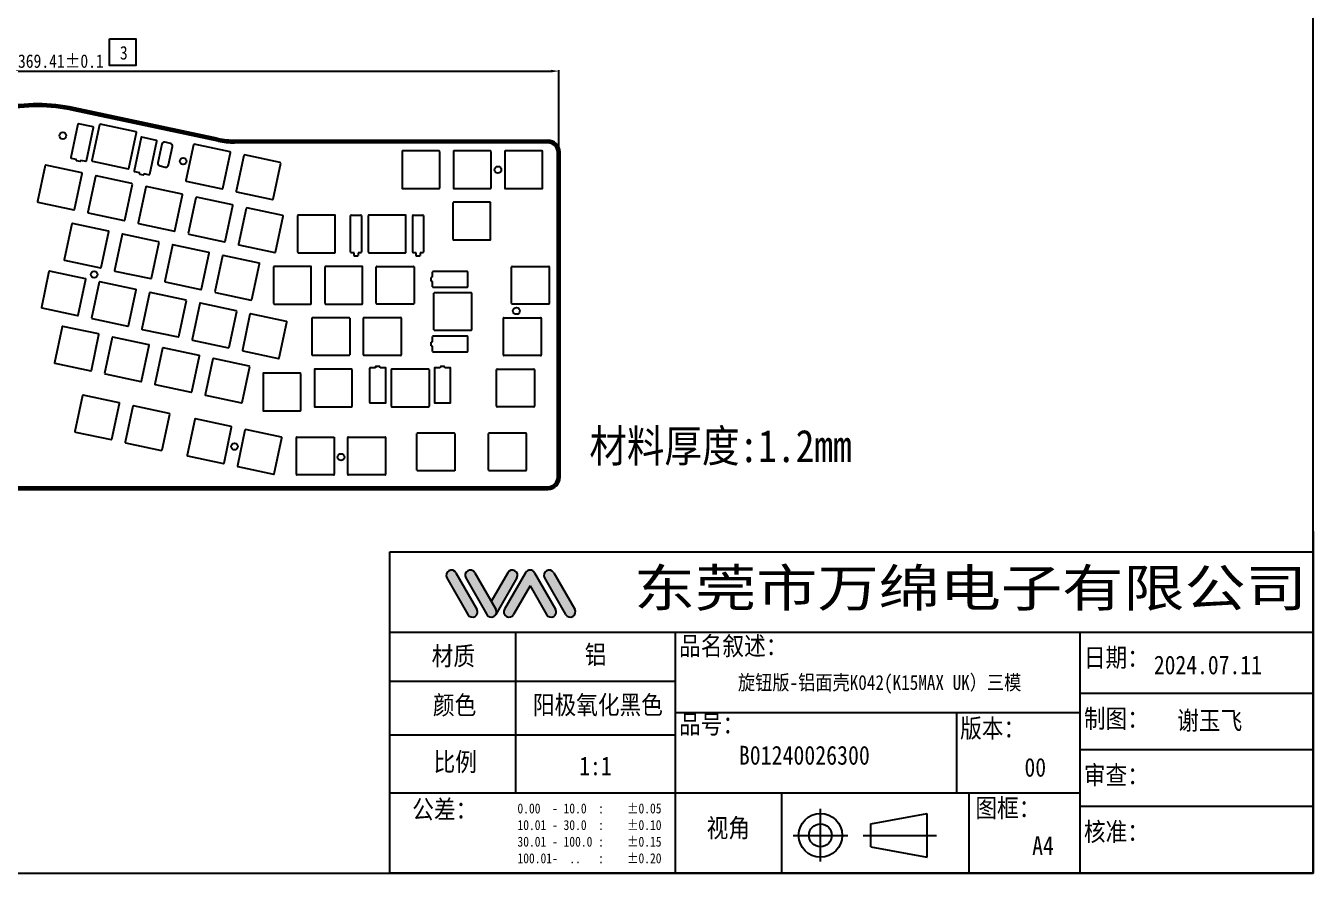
# Model space of a CAD drawing. Header units: millimetres. Extents: x 208 to 1123, y -1087 to -381.
# Drawn here: x 645.7 to 1123.1, y -1087.4 to -773.1 of the extents above; entities that cross this region are included whole.
import ezdxf

# ---------------------------------------------------------------- set-up
doc = ezdxf.new("R2010")
doc.units = ezdxf.units.MM
doc.header["$PDMODE"] = 3
doc.header["$PDSIZE"] = 8
doc.layers.get('0').update_dxf_attribs({"linetype": 'CONTINUOUS'})
doc.layers.get('Defpoints').update_dxf_attribs({"linetype": 'CONTINUOUS'})
doc.layers.add('图框', color=7, linetype='CONTINUOUS')
doc.layers.add('标注尺寸', color=2, linetype='CONTINUOUS')
doc.styles.get("Standard").update_dxf_attribs({"font": '', "width": 0.85, "height": 5})
doc.styles.get('Standard').set_extended_font_data('SimSun')
doc.dimstyles.get("Standard").update_dxf_attribs({"dimtxt": 5, "dimasz": 3, "dimexe": 0.3, "dimexo": 0.3, "dimgap": 1, "dimtad": 1, "dimzin": 1, "dimdsep": 46, "dimtxsty": 'Standard', "dimcen": 0.09, "dimclrd": 3, "dimclre": 3, "dimclrt": 3, "dimadec": 0, "dimazin": 2, "dimtp": 0.01, "dimtm": 0.01, "dimtfac": 1, "dimtofl": 0, "dimtmove": 0, "dimatfit": 3, "dimfxl": 0, "dimtolj": 1, "dimarcsym": 0})

# ---------------------------------------------------------------- blocks, each defined once
blk = doc.blocks.new('*D21')
at = {"layer": 'Defpoints', "color": 0}
for p in [(843.43, -789.89), (843.43, -819.99), (474.02, -824.79)]:
    blk.add_point(p, dxfattribs=at)
at = {"layer": '标注尺寸', "color": 3, "lineweight": -2}
for p, q in [((474.02, -824.49), (474.02, -789.59)), ((477.02, -789.89), (840.43, -789.89)), ((843.43, -819.69), (843.43, -789.59))]:
    blk.add_line(p, q, dxfattribs=at)
at = {"layer": '标注尺寸', "color": 3}
for points in [[(477.02, -789.39), (477.02, -790.39), (474.02, -789.89)], [(840.43, -789.39), (840.43, -790.39), (843.43, -789.89)]]:
    blk.add_solid(points, dxfattribs=at)
at = {"layer": '标注尺寸', "color": 3, "insert": (658.72, -786.2), "char_height": 5, "attachment_point": 5}
blk.add_mtext('\\A1;369.41%%P0.1', dxfattribs=at)
blk = doc.blocks.new('*D23')
at = {"layer": 'Defpoints', "color": 0}
for p in [(650.12, -802.45), (442.09, -944.63), (478.12, -944.63)]:
    blk.add_point(p, dxfattribs=at)
at = {"layer": '标注尺寸', "color": 3, "lineweight": -2}
for p, q in [((649.82, -802.45), (441.79, -802.45)), ((442.09, -805.45), (442.09, -941.63)), ((477.82, -944.63), (441.79, -944.63))]:
    blk.add_line(p, q, dxfattribs=at)
at = {"layer": '标注尺寸', "color": 3}
for points in [[(441.59, -805.45), (442.59, -805.45), (442.09, -802.45)], [(441.59, -941.63), (442.59, -941.63), (442.09, -944.63)]]:
    blk.add_solid(points, dxfattribs=at)
at = {"layer": '标注尺寸', "color": 3, "insert": (437.08, -873.54), "char_height": 5, "attachment_point": 5, "rotation": 90}
blk.add_mtext('\\A1;142.19{\\H0.7x;\\S+0.05^ -0.1;}', dxfattribs=at)

msp = doc.modelspace()

# ---------------------------------------------------------------- hatches: boundary and pattern name
at = {"layer": '图框'}
h = msp.add_hatch(color=252, dxfattribs=at)
h.paths.add_polyline_path([(805.233, -975.936, 1), (801.864, -977.871), (809.66, -991.443, 1), (813.029, -989.508)])
h.paths.add_polyline_path([(816.653, -991.443, 1), (820.022, -989.508), (812.226, -975.936, 1), (808.857, -977.871)])
h.paths.add_polyline_path([(832.715, -980.804), (838.826, -991.443, 1), (842.195, -989.508), (834.399, -975.936, 0.5788196), (831.031, -975.936), (823.235, -989.508, 1), (826.604, -991.443)])
h.paths.add_polyline_path([(841.475, -975.936, 1), (838.106, -977.871), (845.902, -991.443, 1), (849.271, -989.508)])
msp.add_hatch(color=1, dxfattribs=at).paths.add_polyline_path([(818.337, -986.575), (820.022, -989.508, -0.2667692), (820.022, -991.443), (827.818, -977.871, 1), (824.449, -975.936)])

# ---------------------------------------------------------------- linework, layer by layer
at = {"color": 7, "linetype": 'Continuous'}
for p, q in [((717.078, -815.855), (663.415, -804.438)), ((663.54, -803.851), (717.079, -815.242)), ((717.08, -814.833), (663.623, -803.46)), ((664.99, -809.576), (662.368, -821.9)), ((670.698, -810.586), (665.228, -809.422)), ((668.237, -823.149), (670.859, -810.825)), ((673.078, -809.766), (670.248, -823.068)), ((686.618, -812.442), (673.315, -809.612)), ((683.941, -825.981), (686.772, -812.679)), ((688.465, -814.57), (685.843, -826.894)), ((694.172, -815.58), (688.702, -814.416)), ((691.712, -828.143), (694.334, -815.819)), ((699.315, -816.674), (697.359, -816.258)), ((723.239, -815.89), (839.329, -815.89)), ((723.323, -815.49), (839.33, -815.49)), ((741.825, -816.013), (749.232, -816.013)), ((799.825, -816.013), (807.232, -816.013)), ((696.172, -817.028), (694.716, -823.875)), ((698.628, -824.707), (700.085, -817.86)), ((707.921, -817.179), (705.091, -830.481)), ((721.461, -819.855), (708.159, -817.025)), ((718.785, -833.394), (721.615, -820.092)), ((742.029, -816.49), (723.113, -816.49)), ((726.554, -821.143), (723.724, -834.445)), ((740.087, -823.817), (726.792, -820.989)), ((749.029, -816.512), (742.029, -816.512)), ((800.029, -816.49), (749.029, -816.49)), ((785.229, -819.67), (785.229, -833.27)), ((799.029, -819.47), (785.429, -819.47)), ((799.229, -833.27), (799.229, -819.67)), ((807.029, -816.512), (800.029, -816.512)), ((804.279, -819.67), (804.279, -833.27)), ((818.079, -819.47), (804.479, -819.47)), ((839.354, -816.494), (807.029, -816.49)), ((818.279, -833.27), (818.279, -819.67)), ((823.329, -819.67), (823.329, -833.27)), ((837.129, -819.47), (823.529, -819.47)), ((837.329, -833.27), (837.329, -819.67)), ((842.829, -940.535), (842.829, -819.99)), ((843.429, -819.99), (843.429, -940.535)), ((843.829, -940.535), (843.829, -819.99)), ((652.907, -824.951), (650.073, -838.275)), ((666.453, -827.628), (653.144, -824.797)), ((662.53, -822.139), (664.395, -822.536)), ((664.364, -822.852), (664.43, -822.543)), ((664.521, -823.074), (665.793, -823.344)), ((666.093, -822.897), (666.03, -823.189)), ((666.059, -822.89), (668, -823.303)), ((670.402, -823.305), (683.704, -826.135)), ((695.486, -825.061), (697.442, -825.477)), ((737.418, -837.358), (740.248, -824.056)), ((663.77, -841.166), (666.604, -827.842)), ((671.54, -828.915), (668.706, -842.239)), ((685.086, -831.592), (671.777, -828.761)), ((686.004, -827.133), (687.869, -827.53)), ((687.839, -827.846), (687.904, -827.537)), ((687.996, -828.068), (689.267, -828.339)), ((689.567, -827.891), (689.505, -828.184)), ((689.533, -827.884), (691.474, -828.297)), ((705.245, -830.718), (718.548, -833.548)), ((682.403, -845.13), (685.237, -831.806)), ((690.173, -832.879), (687.338, -846.203)), ((703.719, -835.556), (690.41, -832.725)), ((723.886, -834.684), (737.181, -837.512)), ((785.429, -833.47), (799.029, -833.47)), ((804.479, -833.47), (818.079, -833.47)), ((823.529, -833.47), (837.129, -833.47)), ((842.94, -831.758), (842.829, -831.758)), ((843.329, -831.896), (843.329, -839.725)), ((650.224, -838.489), (663.533, -841.32)), ((701.036, -849.094), (703.87, -835.77)), ((708.805, -836.843), (705.971, -850.167)), ((722.352, -839.521), (709.043, -836.689)), ((719.669, -853.059), (722.503, -839.734)), ((804.079, -838.72), (804.079, -852.32)), ((817.879, -838.52), (804.279, -838.52)), ((818.079, -852.32), (818.079, -838.72)), ((843.131, -839.758), (842.829, -839.758)), ((668.857, -842.453), (682.166, -845.284)), ((727.438, -840.807), (724.604, -854.131)), ((740.985, -843.485), (727.676, -840.653)), ((738.302, -857.023), (741.136, -843.699)), ((746.479, -843.47), (746.479, -857.07)), ((760.279, -843.27), (746.679, -843.27)), ((760.479, -857.07), (760.479, -843.47)), ((766.179, -857.07), (766.179, -843.47)), ((766.379, -843.27), (769.979, -843.27)), ((770.179, -843.47), (770.179, -857.07)), ((772.679, -843.47), (772.679, -857.07)), ((786.479, -843.27), (772.879, -843.27)), ((786.679, -857.07), (786.679, -843.47)), ((789.179, -857.07), (789.179, -843.47)), ((789.379, -843.27), (792.979, -843.27)), ((793.179, -843.47), (793.179, -857.07)), ((662.792, -846.53), (659.958, -859.854)), ((676.339, -849.208), (663.03, -846.376)), ((673.656, -862.746), (676.49, -849.422)), ((687.49, -846.417), (700.799, -849.248)), ((681.425, -850.494), (678.591, -863.818)), ((694.972, -853.172), (681.663, -850.34)), ((692.289, -866.71), (695.123, -853.386)), ((700.058, -854.458), (697.224, -867.783)), ((713.605, -857.136), (700.296, -854.304)), ((706.123, -850.381), (719.432, -853.213)), ((724.756, -854.345), (738.065, -857.177)), ((804.279, -852.52), (817.879, -852.52)), ((710.922, -870.674), (713.756, -857.35)), ((718.691, -858.423), (715.857, -871.747)), ((732.238, -861.1), (718.929, -858.269)), ((746.679, -857.27), (760.279, -857.27)), ((767.429, -857.27), (766.379, -857.27)), ((767.429, -858.32), (767.429, -857.27)), ((768.729, -858.52), (767.629, -858.52)), ((769.979, -857.27), (768.929, -857.27)), ((768.929, -857.27), (768.929, -858.32)), ((772.879, -857.27), (786.479, -857.27)), ((790.429, -857.27), (789.379, -857.27)), ((790.429, -858.32), (790.429, -857.27)), ((791.729, -858.52), (790.629, -858.52)), ((792.979, -857.27), (791.929, -857.27)), ((791.929, -857.27), (791.929, -858.32)), ((667.866, -866.881), (654.556, -864.05)), ((660.109, -860.068), (673.419, -862.9)), ((678.742, -864.032), (692.052, -866.864)), ((729.555, -874.638), (732.389, -861.314)), ((737.579, -862.52), (737.579, -876.12)), ((751.379, -862.32), (737.779, -862.32)), ((751.579, -876.12), (751.579, -862.52)), ((756.629, -862.52), (756.629, -876.12)), ((770.429, -862.32), (756.829, -862.32)), ((770.629, -876.12), (770.629, -862.52)), ((775.679, -876.12), (775.679, -862.52)), ((775.879, -862.32), (789.479, -862.32)), ((789.679, -862.52), (789.679, -876.12)), ((796.741, -864.1), (809.341, -864.1)), ((825.829, -876.12), (825.829, -862.52)), ((826.029, -862.32), (839.629, -862.32)), ((839.829, -862.52), (839.829, -876.12)), ((654.319, -864.204), (651.485, -877.528)), ((665.183, -880.419), (668.017, -867.095)), ((672.952, -868.168), (670.118, -881.492)), ((686.499, -870.845), (673.189, -868.014)), ((697.375, -867.996), (710.685, -870.828)), ((796.041, -867.75), (796.041, -866.45)), ((796.241, -866.25), (796.541, -866.25)), ((796.541, -867.95), (796.241, -867.95)), ((796.541, -866.25), (796.541, -864.3)), ((796.541, -869.9), (796.541, -867.95)), ((809.541, -864.3), (809.541, -869.9)), ((683.816, -884.384), (686.65, -871.059)), ((691.585, -872.132), (688.751, -885.456)), ((705.132, -874.81), (691.822, -871.978)), ((716.008, -871.961), (729.318, -874.792)), ((809.341, -870.1), (796.741, -870.1)), ((797.039, -885.85), (797.039, -872.25)), ((797.239, -872.05), (810.839, -872.05)), ((811.039, -872.25), (811.039, -885.85)), ((651.636, -877.742), (664.945, -880.573)), ((702.449, -888.348), (705.283, -875.024)), ((710.218, -876.096), (707.384, -889.42)), ((723.765, -878.774), (710.455, -875.942)), ((737.779, -876.32), (751.379, -876.32)), ((756.829, -876.32), (770.429, -876.32)), ((789.479, -876.32), (775.879, -876.32)), ((839.629, -876.32), (826.029, -876.32)), ((670.269, -881.706), (683.578, -884.538)), ((721.082, -892.312), (723.916, -878.988)), ((728.851, -880.06), (726.017, -893.385)), ((742.398, -882.738), (729.088, -879.906)), ((739.715, -896.276), (742.549, -882.952)), ((751.859, -895.12), (751.859, -881.52)), ((752.059, -881.32), (765.659, -881.32)), ((765.859, -881.52), (765.859, -895.12)), ((770.909, -895.12), (770.909, -881.52)), ((771.109, -881.32), (784.709, -881.32)), ((784.909, -881.52), (784.909, -895.12)), ((822.829, -895.17), (822.829, -881.57)), ((823.029, -881.37), (836.629, -881.37)), ((836.829, -881.57), (836.829, -895.17)), ((659.158, -884.71), (656.324, -898.034)), ((672.704, -887.387), (659.395, -884.556)), ((670.021, -900.925), (672.856, -887.601)), ((688.902, -885.67), (702.211, -888.502)), ((810.839, -886.05), (797.239, -886.05)), ((677.791, -888.674), (674.957, -901.998)), ((691.337, -891.351), (678.028, -888.52)), ((688.654, -904.889), (691.488, -891.565)), ((696.424, -892.638), (693.59, -905.962)), ((709.97, -895.315), (696.661, -892.484)), ((707.535, -889.634), (720.844, -892.466)), ((796.041, -891.75), (796.041, -890.45)), ((796.241, -890.25), (796.541, -890.25)), ((796.541, -891.95), (796.241, -891.95)), ((796.541, -890.25), (796.541, -888.3)), ((796.541, -893.9), (796.541, -891.95)), ((796.741, -888.1), (809.341, -888.1)), ((809.541, -888.3), (809.541, -893.9)), ((707.287, -908.853), (710.121, -895.529)), ((715.057, -896.602), (712.223, -909.926)), ((728.603, -899.28), (715.294, -896.448)), ((726.168, -893.598), (739.477, -896.43)), ((765.659, -895.32), (752.059, -895.32)), ((784.709, -895.32), (771.109, -895.32)), ((809.341, -894.1), (796.741, -894.1)), ((836.629, -895.37), (823.029, -895.37)), ((656.475, -898.248), (669.784, -901.079)), ((675.108, -902.212), (688.417, -905.043)), ((725.92, -912.818), (728.754, -899.494)), ((733.679, -902.09), (733.679, -915.69)), ((747.479, -901.89), (733.879, -901.89)), ((747.679, -915.69), (747.679, -902.09)), ((752.729, -900.62), (752.729, -914.22)), ((766.529, -900.42), (752.929, -900.42)), ((766.729, -914.22), (766.729, -900.62)), ((773.229, -900.127), (773.229, -912.727)), ((775.379, -899.927), (773.429, -899.927)), ((775.379, -899.627), (775.379, -899.927)), ((776.879, -899.427), (775.579, -899.427)), ((777.079, -899.927), (777.079, -899.627)), ((779.029, -899.927), (777.079, -899.927)), ((779.229, -912.727), (779.229, -900.127)), ((781.279, -914.22), (781.279, -900.62)), ((795.079, -900.42), (781.479, -900.42)), ((795.279, -900.62), (795.279, -914.22)), ((797.229, -900.127), (797.229, -912.727)), ((799.379, -899.927), (797.429, -899.927)), ((799.379, -899.627), (799.379, -899.927)), ((800.879, -899.427), (799.579, -899.427)), ((801.079, -899.927), (801.079, -899.627)), ((803.029, -899.927), (801.079, -899.927)), ((803.229, -912.727), (803.229, -900.127)), ((820.324, -914.22), (820.324, -900.62)), ((820.524, -900.42), (834.124, -900.42)), ((834.324, -900.62), (834.324, -914.22)), ((693.741, -906.176), (707.05, -909.008)), ((666.764, -910.212), (663.934, -923.514)), ((680.303, -912.888), (667.001, -910.058)), ((712.374, -910.14), (725.683, -912.972)), ((677.627, -926.427), (680.457, -913.125)), ((685.397, -914.176), (682.567, -927.478)), ((698.936, -916.852), (685.634, -914.022)), ((733.879, -915.89), (747.479, -915.89)), ((752.929, -914.42), (766.529, -914.42)), ((773.429, -912.927), (779.029, -912.927)), ((781.479, -914.42), (795.079, -914.42)), ((797.429, -912.927), (803.029, -912.927)), ((834.124, -914.42), (820.524, -914.42)), ((696.26, -930.391), (699.09, -917.089)), ((708.358, -919.061), (705.528, -932.363)), ((721.897, -921.737), (708.595, -918.907)), ((664.088, -923.751), (677.39, -926.581)), ((719.221, -935.276), (722.051, -921.974)), ((726.991, -923.025), (724.161, -936.327)), ((740.53, -925.701), (727.228, -922.871)), ((737.854, -939.24), (740.684, -925.938)), ((746.08, -939.435), (746.08, -925.835)), ((746.28, -925.635), (760.08, -925.635)), ((760.08, -925.635), (760.08, -939.435)), ((765.13, -939.435), (765.13, -925.835)), ((765.33, -925.635), (778.93, -925.635)), ((779.13, -925.835), (779.13, -939.435)), ((790.779, -937.89), (790.779, -924.29)), ((790.979, -924.09), (804.579, -924.09)), ((804.779, -924.29), (804.779, -938.09)), ((817.324, -937.89), (817.324, -924.29)), ((817.524, -924.09), (831.124, -924.09)), ((831.324, -924.29), (831.324, -937.89)), ((682.721, -927.715), (696.023, -930.545)), ((842.829, -928.913), (843.089, -928.913)), ((843.329, -928.961), (843.329, -936.913)), ((705.682, -932.6), (718.984, -935.43)), ((724.315, -936.564), (737.617, -939.394)), ((759.88, -939.635), (746.28, -939.635)), ((778.93, -939.635), (765.33, -939.635)), ((804.779, -938.09), (790.979, -938.09)), ((831.124, -938.09), (817.524, -938.09)), ((843.319, -936.913), (842.829, -936.913)), ((839.329, -944.635), (478.119, -944.635)), ((478.119, -945.035), (839.329, -945.035)), ((478.143, -944.039), (729.919, -944.035)), ((657.919, -944.05), (657.919, -944.179)), ((665.793, -944.558), (658.045, -944.558)), ((658.419, -944.057), (665.419, -944.057)), ((665.919, -944.043), (665.919, -944.179)), ((721.919, -944.05), (721.919, -944.179)), ((729.793, -944.558), (722.045, -944.558)), ((722.419, -944.057), (729.419, -944.057)), ((729.919, -944.043), (729.919, -944.179)), ((805.935, -944.035), (839.329, -944.035)), ((806.045, -944.558), (813.793, -944.558))]:
    msp.add_line(p, q, dxfattribs=at)
for centre in [(659.437, -813.816), (704.061, -823.31), (820.804, -826.47), (671.051, -865.312), (827.629, -878.845), (723.106, -929.151), (762.605, -933.035)]:
    msp.add_circle(centre, 1.25, dxfattribs=at)
for centre, radius, start, end in [((650.097, -867.037), 65, 77.98941, 101.93), ((650.097, -867.037), 64.6, 77.98941, 101.93), ((650.097, -867.037), 64, 77.98941, 101.93), ((665.186, -809.618), 0.2, 77.98941, 167.98941), ((670.663, -810.783), 0.2, 347.98941, 77.98941), ((673.274, -809.807), 0.2, 77.98941, 167.98941), ((688.167, -810.069), 1.097, 142.69939, 149.45922), ((686.576, -812.637), 0.2, 347.98941, 77.98941), ((688.661, -814.612), 0.2, 77.98941, 167.98941), ((694.138, -815.777), 0.2, 347.98941, 77.98941), ((697.15, -817.236), 1, 77.98941, 167.98941), ((723.113, -787.49), 29, 257.98941, 270.00004), ((723.239, -786.29), 29.6, 257.98941, 270.00004), ((723.323, -785.49), 30, 257.98941, 270.00004), ((839.329, -819.99), 4.5, 0, 90.00004), ((839.329, -819.99), 4.1, 359.987, 89.98339), ((699.107, -817.652), 1, 347.98941, 77.98941), ((708.117, -817.22), 0.2, 77.98941, 167.98941), ((721.419, -820.05), 0.2, 347.98941, 77.98941), ((726.75, -821.184), 0.2, 77.98941, 167.98941), ((785.429, -819.67), 0.2, 90, 180), ((799.029, -819.67), 0.2, 0, 90), ((804.479, -819.67), 0.2, 90, 180), ((818.079, -819.67), 0.2, 0, 90), ((823.529, -819.67), 0.2, 90, 180), ((837.129, -819.67), 0.2, 0, 90), ((839.329, -819.99), 3.5, 0, 89.99984), ((653.102, -824.992), 0.2, 77.98941, 167.98941), ((662.564, -821.942), 0.2, 167.98941, 257.98941), ((664.563, -822.878), 0.2, 172.58347, 257.98941), ((665.834, -823.149), 0.2, 257.98941, 348.29439), ((668.041, -823.107), 0.2, 257.98941, 347.98941), ((670.444, -823.11), 0.2, 167.98941, 257.98941), ((695.694, -824.083), 1, 167.98941, 257.98941), ((697.65, -824.499), 1, 257.98941, 347.98941), ((740.052, -824.014), 0.2, 347.98941, 77.98941), ((666.404, -827.822), 0.2, 354.33608, 75.97316), ((671.735, -828.956), 0.2, 77.98941, 167.98941), ((683.746, -825.94), 0.2, 257.98941, 347.98941), ((686.039, -826.936), 0.2, 167.98941, 257.98941), ((688.038, -827.873), 0.2, 172.58347, 257.98941), ((689.309, -828.143), 0.2, 257.98941, 348.29439), ((691.516, -828.101), 0.2, 257.98941, 347.98941), ((705.287, -830.522), 0.2, 167.98941, 257.98941), ((685.037, -831.786), 0.2, 354.33608, 75.97316), ((690.368, -832.92), 0.2, 77.98941, 167.98941), ((718.589, -833.353), 0.2, 257.98941, 347.98941), ((723.92, -834.487), 0.2, 167.98941, 257.98941), ((785.429, -833.27), 0.2, 180, 270), ((799.029, -833.27), 0.2, 270, 0), ((804.479, -833.27), 0.2, 180, 270), ((818.079, -833.27), 0.2, 270, 0), ((823.529, -833.27), 0.2, 180, 270), ((837.129, -833.27), 0.2, 270, 0), ((650.272, -838.294), 0.2, 174.33608, 255.97323), ((703.67, -835.751), 0.2, 354.33608, 75.97316), ((709.001, -836.885), 0.2, 77.98941, 167.98941), ((722.303, -839.715), 0.2, 354.33608, 75.97316), ((737.222, -837.317), 0.2, 257.98941, 347.98941), ((804.279, -838.72), 0.2, 90, 180), ((817.879, -838.72), 0.2, 0, 90), ((663.574, -841.125), 0.2, 257.98941, 347.98941), ((668.905, -842.259), 0.2, 174.33608, 255.97323), ((727.634, -840.849), 0.2, 77.98941, 167.98941), ((740.936, -843.679), 0.2, 354.33608, 75.97316), ((746.679, -843.47), 0.2, 90, 180), ((760.279, -843.47), 0.2, 0, 90), ((766.379, -843.47), 0.2, 90, 180), ((769.979, -843.47), 0.2, 0, 90), ((772.879, -843.47), 0.2, 90, 180), ((786.479, -843.47), 0.2, 0, 90), ((789.379, -843.47), 0.2, 90, 180), ((792.979, -843.47), 0.2, 0, 90), ((662.988, -846.572), 0.2, 77.98941, 167.98941), ((676.29, -849.402), 0.2, 354.33608, 75.97316), ((682.207, -845.089), 0.2, 257.98941, 347.98941), ((687.538, -846.223), 0.2, 174.33608, 255.97323), ((700.84, -849.053), 0.2, 257.98941, 347.98941), ((681.621, -850.536), 0.2, 77.98941, 167.98941), ((694.923, -853.366), 0.2, 354.33608, 75.97316), ((700.254, -854.5), 0.2, 77.98941, 167.98941), ((706.171, -850.187), 0.2, 174.33608, 255.97323), ((719.473, -853.017), 0.2, 257.98941, 347.98941), ((724.804, -854.151), 0.2, 174.33608, 255.97323), ((804.279, -852.32), 0.2, 180, 270), ((817.879, -852.32), 0.2, 270, 0), ((713.556, -857.33), 0.2, 354.33608, 75.97316), ((718.887, -858.464), 0.2, 77.98941, 167.98941), ((738.106, -856.981), 0.2, 257.98941, 347.98941), ((746.679, -857.07), 0.2, 180, 270), ((760.279, -857.07), 0.2, 270, 0), ((766.379, -857.07), 0.2, 180, 270), ((767.629, -858.32), 0.2, 180, 270), ((768.729, -858.32), 0.2, 270, 0), ((769.979, -857.07), 0.2, 270, 0), ((772.879, -857.07), 0.2, 180, 270), ((786.479, -857.07), 0.2, 270, 0), ((789.379, -857.07), 0.2, 180, 270), ((790.629, -858.32), 0.2, 180, 270), ((791.729, -858.32), 0.2, 270, 0), ((792.979, -857.07), 0.2, 270, 0), ((654.515, -864.245), 0.2, 77.98941, 167.98941), ((660.158, -859.874), 0.2, 174.33608, 255.97323), ((673.46, -862.704), 0.2, 257.98941, 347.98941), ((678.791, -863.838), 0.2, 174.33608, 255.97323), ((732.189, -861.294), 0.2, 354.33608, 75.97316), ((737.779, -862.52), 0.2, 90, 180), ((751.379, -862.52), 0.2, 0, 90), ((756.829, -862.52), 0.2, 90, 180), ((770.429, -862.52), 0.2, 0, 90), ((775.879, -862.52), 0.2, 90, 180), ((789.479, -862.52), 0.2, 0, 90), ((796.741, -864.3), 0.2, 90, 180), ((809.341, -864.3), 0.2, 0, 90), ((826.029, -862.52), 0.2, 90, 180), ((839.629, -862.52), 0.2, 0, 90), ((667.817, -867.075), 0.2, 354.33608, 75.97316), ((673.148, -868.21), 0.2, 77.98941, 167.98941), ((692.093, -866.668), 0.2, 257.98941, 347.98941), ((697.424, -867.802), 0.2, 174.33608, 255.97323), ((796.241, -866.45), 0.2, 90, 180), ((796.241, -867.75), 0.2, 180, 270), ((686.45, -871.04), 0.2, 354.33608, 75.97316), ((691.781, -872.174), 0.2, 77.98941, 167.98941), ((710.726, -870.632), 0.2, 257.98941, 347.98941), ((716.057, -871.766), 0.2, 174.33608, 255.97323), ((796.741, -869.9), 0.2, 180, 270), ((797.239, -872.25), 0.2, 90, 180), ((809.341, -869.9), 0.2, 270, 0), ((810.839, -872.25), 0.2, 0, 90), ((651.685, -877.548), 0.2, 174.33608, 255.97316), ((705.083, -875.004), 0.2, 354.33608, 75.97316), ((710.414, -876.138), 0.2, 77.98941, 167.98941), ((729.359, -874.597), 0.2, 257.98941, 347.98941), ((737.779, -876.12), 0.2, 180, 270), ((751.379, -876.12), 0.2, 270, 0), ((756.829, -876.12), 0.2, 180, 270), ((770.429, -876.12), 0.2, 270, 0), ((775.879, -876.12), 0.2, 180, 270), ((789.479, -876.12), 0.2, 270, 0), ((826.029, -876.12), 0.2, 180, 270), ((839.629, -876.12), 0.2, 270, 0), ((664.987, -880.378), 0.2, 257.98941, 347.98941), ((670.318, -881.512), 0.2, 174.33608, 255.97316), ((723.716, -878.968), 0.2, 354.33608, 75.97316), ((729.047, -880.102), 0.2, 77.98941, 167.98941), ((742.349, -882.932), 0.2, 354.33608, 75.97316), ((752.059, -881.52), 0.2, 90, 180), ((765.659, -881.52), 0.2, 0, 90), ((771.109, -881.52), 0.2, 90, 180), ((784.709, -881.52), 0.2, 0, 90), ((823.029, -881.57), 0.2, 90, 180), ((836.629, -881.57), 0.2, 0, 90), ((659.354, -884.751), 0.2, 77.98941, 167.98941), ((672.656, -887.581), 0.2, 354.33608, 75.97316), ((683.62, -884.342), 0.2, 257.98941, 347.98941), ((688.951, -885.476), 0.2, 174.33608, 255.97316), ((797.239, -885.85), 0.2, 180, 270), ((810.839, -885.85), 0.2, 270, 0), ((677.987, -888.715), 0.2, 77.98941, 167.98941), ((691.289, -891.545), 0.2, 354.33608, 75.97316), ((696.62, -892.68), 0.2, 77.98941, 167.98941), ((702.253, -888.306), 0.2, 257.98941, 347.98941), ((707.584, -889.44), 0.2, 174.33608, 255.97316), ((720.886, -892.27), 0.2, 257.98941, 347.98941), ((796.241, -890.45), 0.2, 90, 180), ((796.241, -891.75), 0.2, 180, 270), ((796.741, -888.3), 0.2, 90, 180), ((809.341, -888.3), 0.2, 0, 90), ((709.922, -895.51), 0.2, 354.33608, 75.97316), ((715.253, -896.644), 0.2, 77.98941, 167.98941), ((726.217, -893.404), 0.2, 174.33608, 255.97316), ((739.519, -896.234), 0.2, 257.98941, 347.98941), ((752.059, -895.12), 0.2, 180, 270), ((765.659, -895.12), 0.2, 270, 0), ((771.109, -895.12), 0.2, 180, 270), ((784.709, -895.12), 0.2, 270, 360), ((796.741, -893.9), 0.2, 180, 270), ((809.341, -893.9), 0.2, 270, 0), ((823.029, -895.17), 0.2, 180, 270), ((836.629, -895.17), 0.2, 270, 0), ((656.524, -898.053), 0.2, 174.33608, 255.97316), ((669.826, -900.884), 0.2, 257.98941, 347.98941), ((675.157, -902.018), 0.2, 174.33608, 255.97316), ((728.555, -899.474), 0.2, 354.33608, 75.97316), ((733.879, -902.09), 0.2, 90, 180), ((747.479, -902.09), 0.2, 0, 90), ((752.929, -900.62), 0.2, 90, 180), ((766.529, -900.62), 0.2, 0, 90), ((773.429, -900.127), 0.2, 90, 180), ((775.579, -899.627), 0.2, 90, 180), ((776.879, -899.627), 0.2, 0, 90), ((779.029, -900.127), 0.2, 0, 90), ((781.479, -900.62), 0.2, 90, 180), ((795.079, -900.62), 0.2, 0, 90), ((797.429, -900.127), 0.2, 90, 180), ((799.579, -899.627), 0.2, 90, 180), ((800.879, -899.627), 0.2, 0, 90), ((803.029, -900.127), 0.2, 0, 90), ((820.524, -900.62), 0.2, 90, 180), ((834.124, -900.62), 0.2, 0, 90), ((688.459, -904.848), 0.2, 257.98941, 347.98941), ((693.79, -905.982), 0.2, 174.33608, 255.97316), ((666.959, -910.253), 0.2, 77.98941, 167.98941), ((707.092, -908.812), 0.2, 257.98941, 347.98941), ((712.423, -909.946), 0.2, 174.33608, 255.97316), ((680.262, -913.083), 0.2, 347.98941, 77.98941), ((685.592, -914.217), 0.2, 77.98941, 167.98941), ((725.725, -912.776), 0.2, 257.98941, 347.98941), ((733.879, -915.69), 0.2, 180, 270), ((747.479, -915.69), 0.2, 270, 0), ((752.929, -914.22), 0.2, 180, 270), ((766.529, -914.22), 0.2, 270, 0), ((773.429, -912.727), 0.2, 180, 270), ((779.029, -912.727), 0.2, 270, 0), ((781.479, -914.22), 0.2, 180, 270), ((795.079, -914.22), 0.2, 270, 0), ((797.429, -912.727), 0.2, 180, 270), ((803.029, -912.727), 0.2, 270, 0), ((820.524, -914.22), 0.2, 180, 270), ((834.124, -914.22), 0.2, 270, 0), ((698.895, -917.047), 0.2, 347.98941, 77.98941), ((708.553, -919.102), 0.2, 77.98941, 167.98941), ((664.129, -923.555), 0.2, 167.98941, 257.98941), ((721.856, -921.932), 0.2, 347.98941, 77.98941), ((727.186, -923.066), 0.2, 77.98941, 167.98941), ((740.489, -925.897), 0.2, 347.98941, 77.98941), ((746.28, -925.835), 0.2, 90, 180), ((765.33, -925.835), 0.2, 90, 180), ((778.93, -925.835), 0.2, 0, 90), ((790.979, -924.29), 0.2, 90, 180), ((804.579, -924.29), 0.2, 0, 90), ((817.524, -924.29), 0.2, 90, 180), ((831.124, -924.29), 0.2, 0, 90), ((677.432, -926.386), 0.2, 257.98941, 347.98941), ((682.762, -927.52), 0.2, 167.98941, 257.98941), ((696.065, -930.35), 0.2, 257.98941, 347.98941), ((705.723, -932.405), 0.2, 167.98941, 257.98941), ((719.026, -935.235), 0.2, 257.98941, 347.98941), ((724.356, -936.369), 0.2, 167.98941, 257.98941), ((737.659, -939.199), 0.2, 257.98941, 347.98941), ((746.28, -939.435), 0.2, 180, 270), ((759.88, -939.435), 0.2, 270, 0), ((765.33, -939.435), 0.2, 180, 270), ((778.93, -939.435), 0.2, 270, 0), ((790.979, -937.89), 0.2, 180, 270), ((817.524, -937.89), 0.2, 180, 270), ((831.124, -937.89), 0.2, 270, 0), ((839.329, -940.535), 4.5, 270, 0), ((839.329, -940.535), 4.1, 270, 0), ((839.329, -940.535), 3.5, 270, 0), ((806.579, -944.178), 0.66, 167.31167, 180.02211), ((813.259, -944.178), 0.66, 359.97741, 12.68778)]:
    msp.add_arc(centre, radius, start, end, dxfattribs=at)
for centre, major_axis, ratio, start_param, end_param in [((842.952, -832.258), (0.557, -0.052), 0.8924549, 0.9142152, 1.6750742), ((658.419, -944.179), (0, 0.573), 0.8733111, -4.712389, -3.9874503), ((665.419, -944.179), (0, 0.573), 0.8733111, -2.295735, -1.5707963), ((722.419, -944.179), (0, 0.573), 0.8733111, -4.712389, -3.9874503), ((729.419, -944.179), (0, 0.573), 0.8733111, -2.295735, -1.5707963)]:
    msp.add_ellipse(centre, major_axis=major_axis, ratio=ratio, start_param=start_param, end_param=end_param, dxfattribs=at)
for points, knots in [([(688.028, -809.069), (687.959, -809.054), (687.676, -809.068), (687.42, -809.239), (687.295, -809.404)], [0, 0, 0, 0, 0.2529236, 1, 1, 1, 1]), ([(741.825, -816.013), (741.737, -816.056), (741.586, -816.198), (741.533, -816.396), (741.531, -816.494)], [0, 0, 0, 0, 0.4998278, 1, 1, 1, 1]), ([(749.232, -816.013), (749.321, -816.056), (749.473, -816.2), (749.525, -816.4), (749.527, -816.498)], [0, 0, 0, 0, 0.4995917, 1, 1, 1, 1]), ([(799.825, -816.013), (799.737, -816.056), (799.584, -816.2), (799.532, -816.4), (799.53, -816.498)], [0, 0, 0, 0, 0.4997227, 1, 1, 1, 1]), ([(807.232, -816.013), (807.32, -816.056), (807.472, -816.198), (807.524, -816.396), (807.526, -816.494)], [0, 0, 0, 0, 0.4996967, 1, 1, 1, 1])]:
    msp.add_open_spline(points, degree=3, knots=knots, dxfattribs=at)
for points in [[(694.867, -810.729), (694.772, -810.597), (694.633, -810.474), (694.474, -810.44)], [(695.029, -811.172), (695.011, -811.016), (694.958, -810.857), (694.867, -810.729)], [(843.329, -839.725), (843.266, -839.747), (843.198, -839.758), (843.131, -839.758)], [(843.324, -928.96), (843.25, -928.929), (843.169, -928.913), (843.089, -928.913)], [(729.919, -944.043), (755.258, -944.043), (780.596, -944.034), (805.935, -944.034)], [(805.919, -944.179), (805.919, -944.258), (805.934, -944.338), (805.962, -944.412)], [(805.962, -944.412), (805.983, -944.464), (806.01, -944.514), (806.045, -944.558)], [(813.875, -944.412), (813.855, -944.464), (813.827, -944.514), (813.793, -944.558)], [(813.919, -944.179), (813.919, -944.258), (813.904, -944.338), (813.875, -944.412)]]:
    msp.add_open_spline(points, degree=3, dxfattribs=at)
at = {"layer": '图框'}
for p, q in [((1123.131, -960.596), (1123.131, -1087.412)), ((780.739, -1087.412), (780.739, -968.13)), ((780.739, -968.13), (1123.131, -968.13)), ((801.864, -977.871), (809.66, -991.443)), ((805.233, -975.936), (813.029, -989.508)), ((808.857, -977.871), (816.653, -991.443)), ((812.226, -975.936), (820.022, -989.508)), ((824.449, -975.936), (818.337, -986.575)), ((827.818, -977.871), (820.022, -991.443)), ((831.031, -975.936), (823.235, -989.508)), ((834.399, -975.936), (842.195, -989.508)), ((838.106, -977.871), (845.902, -991.443)), ((841.475, -975.936), (849.271, -989.508)), ((832.715, -980.804), (826.604, -991.443)), ((832.715, -980.804), (838.826, -991.443)), ((780.739, -997.951), (1123.131, -997.951)), ((827.468, -1057.591), (827.468, -997.951)), ((886.593, -1087.412), (886.593, -997.951)), ((1036.703, -1087.412), (1036.703, -997.951)), ((780.739, -1016.202), (886.593, -1016.202)), ((1036.703, -1020.56), (1123.131, -1020.56)), ((886.593, -1027.771), (1036.703, -1027.771)), ((990.802, -1027.771), (990.802, -1057.591)), ((780.739, -1036.099), (886.593, -1036.099)), ((1036.703, -1041.551), (1123.131, -1041.551)), ((780.739, -1057.591), (1036.703, -1057.591)), ((925.952, -1057.591), (925.952, -1087.412)), ((995.365, -1057.591), (995.365, -1087.412)), ((940.392, -1083.015), (940.392, -1063.518)), ((1036.703, -1062.542), (1123.131, -1062.542)), ((959.124, -1069.12), (979.977, -1065.259)), ((959.124, -1077.591), (959.124, -1069.12)), ((979.977, -1081.452), (979.977, -1065.259)), ((930.238, -1073.355), (950.494, -1073.355)), ((956.241, -1073.355), (983.376, -1073.355)), ((959.124, -1077.591), (979.977, -1081.452)), ((1123.131, -1087.412), (780.739, -1087.412))]:
    msp.add_line(p, q, dxfattribs=at)
msp.add_lwpolyline([(208.371, -1087.412), (1123.131, -1087.412), (1123.131, -440.612), (208.371, -440.612)], close=True, dxfattribs=at)
for radius in [8.097, 4.235]:
    msp.add_circle((940.392, -1073.355), radius, dxfattribs=at)
for centre, start, end in [((803.548, -976.904), 29.8738, 209.8738), ((810.542, -976.904), 29.8738, 209.8738), ((826.133, -976.904), 330.1262, 150.1262), ((832.715, -976.904), 29.8738, 150.1262), ((839.791, -976.904), 29.8738, 209.8738), ((811.344, -990.476), 209.8738, 29.8738), ((818.337, -990.476), 209.8738, 29.8738), ((824.919, -990.476), 150.1262, 330.1262), ((840.511, -990.476), 209.8738, 29.8738), ((847.587, -990.476), 209.8738, 29.8738)]:
    msp.add_arc(centre, 1.943, start, end, dxfattribs=at)
at = {"layer": '标注尺寸', "color": 1}
msp.add_lwpolyline([(676.765, -777.956), (686.565, -777.956), (686.565, -787.756), (676.765, -787.756)], close=True, dxfattribs=at)

# ---------------------------------------------------------------- texts
at = {"layer": '图框', "insert": (871.207, -974.645), "char_height": 13.86, "width": 272.46175, "attachment_point": 1}
msp.add_mtext('{\\fMicrosoft YaHei|b0|i0|c134|p34;\\W1.2;东莞市万绵电子有限公司}', dxfattribs=at)
at = {"layer": '图框', "lineweight": 0, "attachment_point": 1}
for s, insert, char_height, width in [('{\\fSimSun|b0|i0|c134|p54;\\C4;材质}', (796.215, -1003.368), 6.93, 69.55784), ('{\\fSimSun|b0|i0|c134|p54;\\C4;铝}', (853.022, -1002.824), 6.93, 69.55784), ('{\\fSimSun|b0|i0|c134|p54;\\C4;品名叙述：}', (887.969, -999.626), 6.93, 69.55784), ('{\\fSimSun|b0|i0|c134|p54;\\C4;日期：}', (1038.079, -1003.942), 6.93, 69.55784), ('{\\C4;2024.07.11}', (1064.018, -1006.679), 6.93, 69.55784), ('{\\C4;旋钮版-铝面壳K042(K15MAX UK）三模}', (909.79, -1013.896), 5.5, 119.15794), ('{\\fSimSun|b0|i0|c134|p54;\\C4;颜色}', (796.698, -1021.581), 6.93, 69.55784), ('{\\fSimSun|b0|i0|c134|p54;\\C4;阳极氧化黑色}', (833.758, -1021.491), 6.93, 69.55784), ('{\\fSimSun|b0|i0|c134|p54;\\C4;制图：}', (1038.079, -1026.552), 6.93, 69.55784), ('{\\fSimSun|b0|i0|c134|p54;\\C4;谢玉飞}', (1072.679, -1027.285), 6.93, 69.55784), ('{\\fSimSun|b0|i0|c134|p54;\\C4;品号：}', (887.969, -1028.674), 6.93, 69.55784), ('{\\fSimSun|b0|i0|c134|p54;\\C4;版本：}', (992.178, -1030.151), 6.93, 69.55784), ('{\\fSimSun|b0|i0|c134|p54;\\C4;比例}', (796.94, -1042.619), 6.93, 69.55784), ('{\\fSimSun|b0|i0|c134|p54;\\C4;1:1}', (850.925, -1044.136), 6.93, 69.55784), ('{\\fSimSun|b0|i0|c134|p54;\\C4;00}', (1016.046, -1044.655), 6.93, 69.55784), ('{\\fSimSun|b0|i0|c134|p54;\\C4;审查：}', (1038.079, -1047.542), 6.93, 69.55784), ('{\\fSimSun|b0|i0|c134|p54;\\C4;公差：}', (789.011, -1060.258), 6.93, 69.55784), ('{\\fSimSun|b0|i0|c134|p54;\\C4;图框：}', (997.841, -1059.74), 6.93, 69.55784), ('{\\fSimSun|b0|i0|c134|p54;\\C4;视角}', (898.183, -1067.153), 6.93, 69.55784), ('{\\fSimSun|b0|i0|c134|p54;\\C4;核准：}', (1038.079, -1068.533), 6.93, 69.55784), ('{\\fSimSun|b0|i0|c134|p54;\\C4;A4}', (1018.908, -1073.674), 6.93, 69.55784)]:
    msp.add_mtext(s, dxfattribs=dict(at, insert=insert, char_height=char_height, width=width))
at = {"layer": '图框', "color": 4, "insert": (828.031, -1061.519), "char_height": 3.696, "width": 70.15166, "attachment_point": 1}
msp.add_mtext('{\\fSimSun|b0|i0|c134|p2;0.00  - 10.0  :    %%P0.05\\P10.01 - 30.0  :    %%P0.10\\P30.01 - 100.0 :    %%P0.15\\P100.01-  ..   :    %%P0.20}', dxfattribs=at)
at = {"layer": '标注尺寸', "color": 1, "insert": (680.605, -780.579), "char_height": 5, "width": 5.95188, "attachment_point": 1}
msp.add_mtext('3', dxfattribs=at)
at = {"layer": '标注尺寸', "attachment_point": 1}
for s, insert, char_height, width in [('材料厚度:1.2mm', (854.71, -922.916), 12, 136.69453), ('{\\C4;B01240026300}', (910.132, -1040.142), 7, 49.31071)]:
    msp.add_mtext(s, dxfattribs=dict(at, insert=insert, char_height=char_height, width=width))

# ---------------------------------------------------------------- dimensions: what is measured, and where the dimension line sits
at = {"layer": '标注尺寸', "color": 1}
dim = msp.add_linear_dim(base=(843.429, -789.894), p1=(474.019, -824.79), p2=(843.429, -819.99), text='<>%%P0.1', dimstyle='Standard', dxfattribs=at)
dim.commit()
dim.dimension.update_dxf_attribs({"geometry": '*D21', "text_midpoint": (658.724, -789.894), "dimtype": 160})
dim = msp.add_linear_dim(base=(442.086, -944.635), p1=(650.117, -802.448), p2=(478.119, -944.635), angle=90, text='<>{\\H0.7x;\\S+0.05^ -0.1;}', dimstyle='Standard', dxfattribs=at)
dim.commit()
dim.dimension.update_dxf_attribs({"geometry": '*D23', "text_midpoint": (437.081, -873.542)})

doc.saveas('drawing.dxf')
